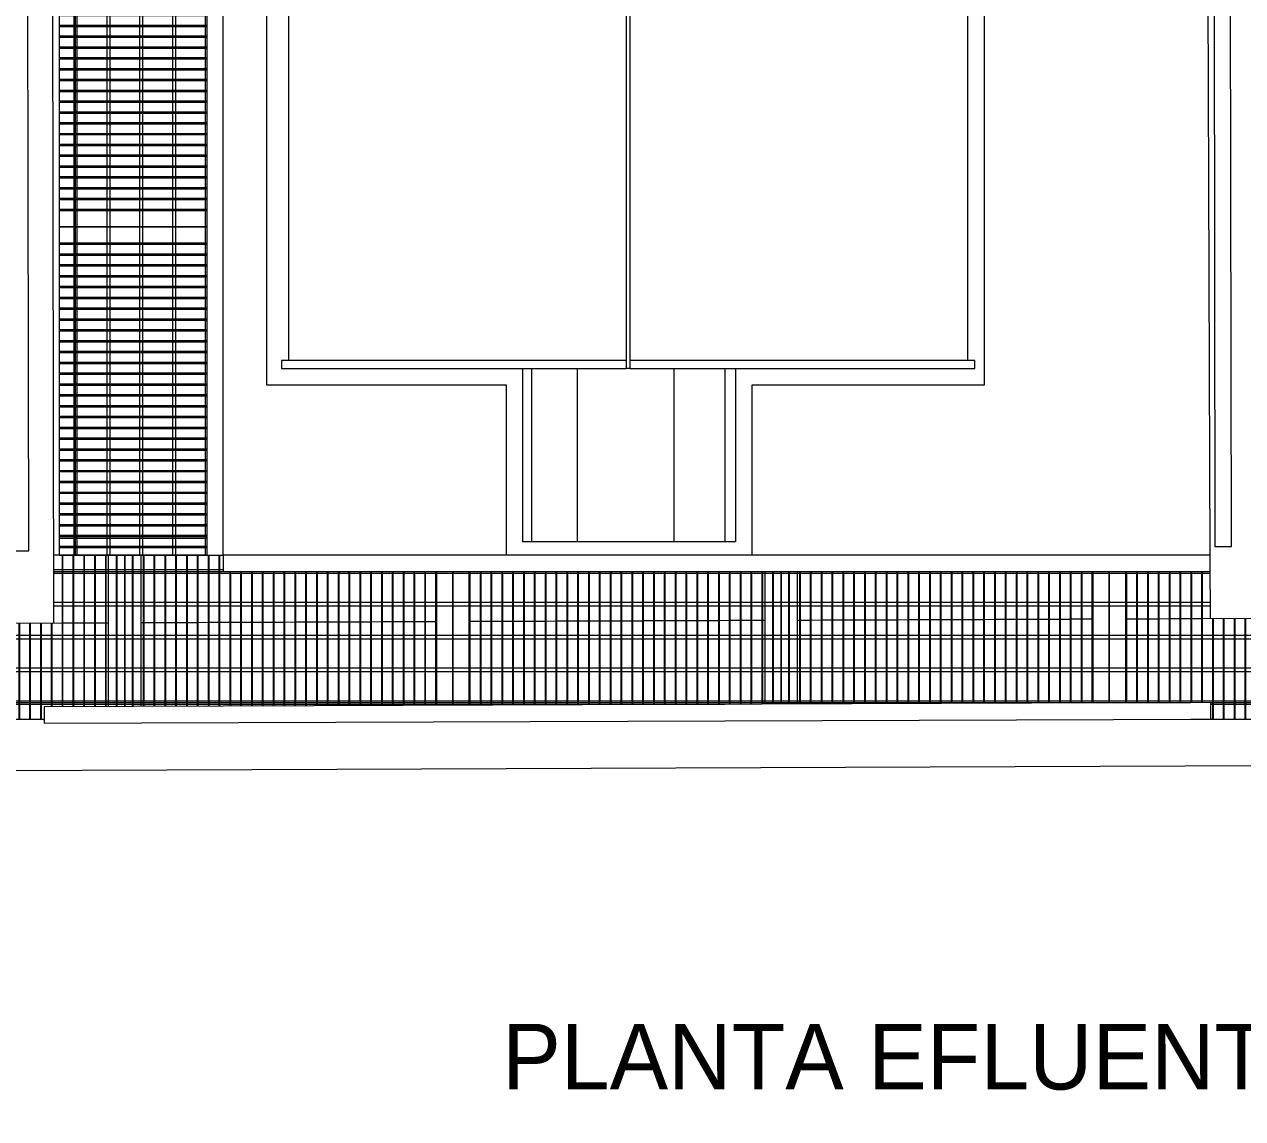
# Model space of a CAD drawing. Header units: metres. Extents: x 3 to 183, y -124 to 10.
# Drawn here: x 35.146 to 38.858, y -111.157 to -107.822 of the extents above; entities that cross this region are included whole.
import ezdxf

# ---------------------------------------------------------------- set-up
doc = ezdxf.new("R2010")
doc.units = ezdxf.units.M
for name, color, linetype, lineweight in [('A-FLOR-HRAL', 7, 'Continuous', 9), ('A-GENM', 7, 'Continuous', 9), ('A-WALL', 7, 'Continuous', 9), ('G-ANNO-TEXT', 7, 'Continuous', 9), ('M-EQPM', 7, 'Continuous', 9)]:
    doc.layers.add(name, color=color, linetype=linetype, lineweight=lineweight)
doc.styles.add('Century Gothic_2', font='GOTHIC.TTF', dxfattribs={"height": 0.2})

# ---------------------------------------------------------------- blocks, each defined once
blk = doc.blocks.new('M_RVR_Grating - 0_50 x 1_00-V1-NFONDO-ESTANQUE EXT')
at = {"layer": 'A-GENM', "color": 253, "true_color": 0xaaaaaa}
for p, q in [((0.4144, 0.25), (-0.0425, 0.25)), ((-0.018, 0.25), (-0.021, 0.25)), ((-0.021, 0.25), (-0.021, -0.1992)), ((-0.018, -0.1992), (-0.018, 0.25)), ((0.015, 0.25), (0.012, 0.25)), ((0.012, 0.25), (0.012, -0.1991)), ((0.015, -0.1991), (0.015, 0.25)), ((0.048, 0.25), (0.045, 0.25)), ((0.045, 0.25), (0.045, -0.199)), ((0.048, -0.1989), (0.048, 0.25)), ((0.081, 0.25), (0.078, 0.25)), ((0.078, 0.25), (0.078, -0.1988)), ((0.081, -0.1988), (0.081, 0.25)), ((0.114, 0.25), (0.111, 0.25)), ((0.111, 0.25), (0.111, -0.1987)), ((0.114, -0.1987), (0.114, 0.25)), ((0.147, 0.25), (0.144, 0.25)), ((0.144, 0.25), (0.144, -0.1986)), ((0.147, -0.1986), (0.147, 0.25)), ((0.18, 0.25), (0.177, 0.25)), ((0.177, 0.25), (0.177, -0.1985)), ((0.18, -0.1985), (0.18, 0.25)), ((0.213, 0.25), (0.21, 0.25)), ((0.21, 0.25), (0.21, -0.1984)), ((0.213, -0.1984), (0.213, 0.25)), ((0.246, 0.25), (0.243, 0.25)), ((0.243, 0.25), (0.243, -0.1983)), ((0.246, -0.1982), (0.246, 0.25)), ((0.279, 0.25), (0.276, 0.25)), ((0.276, 0.25), (0.276, -0.1981)), ((0.279, -0.1981), (0.279, 0.25)), ((0.312, 0.25), (0.309, 0.25)), ((0.309, 0.25), (0.309, -0.198)), ((0.312, -0.198), (0.312, 0.25)), ((0.345, 0.25), (0.342, 0.25)), ((0.342, 0.25), (0.342, -0.1979)), ((0.345, -0.1979), (0.345, 0.25)), ((0.378, 0.25), (0.375, 0.25)), ((0.375, 0.25), (0.375, -0.1978)), ((0.378, -0.1978), (0.378, 0.25)), ((0.411, 0.25), (0.408, 0.25)), ((0.408, 0.25), (0.408, -0.1977)), ((0.411, -0.1977), (0.411, 0.25)), ((0.441, 0.25), (0.441, -0.1976)), ((0.444, -0.1976), (0.444, 0.25)), ((0.45, 0.25), (0.45, -0.1975)), ((-0.5, 0.2), (-0.5, -0.2)), ((-0.5, 0.195), (-0.1923, 0.195)), ((-0.45, 0.2), (-0.45, -0.2001)), ((-0.45, -0.2001), (-0.45, 0.2)), ((-0.447, -0.2001), (-0.447, 0.2)), ((-0.417, 0.2), (-0.417, -0.2001)), ((-0.414, -0.2001), (-0.414, 0.2)), ((-0.384, 0.2), (-0.384, -0.2002)), ((-0.381, -0.2002), (-0.381, 0.2)), ((-0.351, 0.2), (-0.351, -0.2002)), ((-0.348, -0.2002), (-0.348, 0.2)), ((-0.318, 0.2), (-0.318, -0.2)), ((-0.315, -0.2), (-0.315, 0.2)), ((-0.285, 0.2), (-0.285, -0.2)), ((-0.282, -0.2), (-0.282, 0.2)), ((-0.252, 0.2), (-0.252, -0.2)), ((-0.249, -0.2), (-0.249, 0.2)), ((-0.219, 0.2), (-0.219, -0.1999)), ((-0.216, -0.1999), (-0.216, 0.2)), ((0.4597, 0.205), (-0.0423, 0.205)), ((-0.0423, 0.2), (0.5, 0.2)), ((-0.0423, 0.195), (0.5, 0.195)), ((0.474, 0.2), (0.474, -0.1974)), ((0.477, -0.1974), (0.477, 0.2)), ((0.5, -0.1974), (0.5, 0.2)), ((-0.192, 0.105), (-0.5, 0.105)), ((-0.5, 0.095), (-0.1919, 0.095)), ((0.5, 0.105), (-0.042, 0.105)), ((-0.0419, 0.095), (0.5, 0.095)), ((-0.186, 0.0566), (-0.186, -0.25)), ((-0.183, -0.25), (-0.183, 0.0566)), ((-0.153, 0.0567), (-0.153, -0.25)), ((-0.15, -0.25), (-0.15, 0.0568)), ((-0.12, 0.0569), (-0.12, -0.25)), ((-0.117, -0.25), (-0.117, 0.0569)), ((-0.087, 0.057), (-0.087, -0.25)), ((-0.084, -0.25), (-0.084, 0.057)), ((-0.054, 0.0571), (-0.054, -0.25)), ((-0.051, -0.25), (-0.051, 0.0571)), ((0.5, 0.005), (-0.5, 0.005)), ((-0.5, -0.005), (0.5, -0.005)), ((0.5, -0.095), (-0.5, -0.095)), ((-0.5, -0.105), (0.5, -0.105)), ((0.5, -0.195), (-0.5, -0.195)), ((-0.2512, -0.2), (-0.5, -0.2)), ((-0.0409, -0.2), (-0.1909, -0.2)), ((-0.1909, -0.205), (-0.0409, -0.205)), ((-0.2512, -0.25), (-0.249, -0.25)), ((-0.2512, -0.25), (0.5, -0.25)), ((-0.219, -0.25), (-0.216, -0.25)), ((-0.186, -0.25), (-0.183, -0.25)), ((-0.153, -0.25), (-0.15, -0.25)), ((-0.12, -0.25), (-0.117, -0.25)), ((-0.087, -0.25), (-0.084, -0.25)), ((-0.054, -0.25), (-0.051, -0.25)), ((-0.021, -0.2496), (-0.021, -0.25)), ((-0.021, -0.25), (-0.018, -0.25)), ((-0.018, -0.25), (-0.018, -0.2496)), ((0.012, -0.2496), (0.012, -0.25)), ((0.012, -0.25), (0.015, -0.25)), ((0.015, -0.25), (0.015, -0.2496)), ((0.045, -0.2496), (0.045, -0.25)), ((0.045, -0.25), (0.048, -0.25)), ((0.048, -0.25), (0.048, -0.2496)), ((0.078, -0.2496), (0.078, -0.25)), ((0.078, -0.25), (0.081, -0.25)), ((0.081, -0.25), (0.081, -0.2496)), ((0.111, -0.2496), (0.111, -0.25)), ((0.111, -0.25), (0.114, -0.25)), ((0.114, -0.25), (0.114, -0.2496)), ((0.144, -0.2496), (0.144, -0.25)), ((0.144, -0.25), (0.147, -0.25)), ((0.147, -0.25), (0.147, -0.2496)), ((0.177, -0.2496), (0.177, -0.25)), ((0.177, -0.25), (0.18, -0.25)), ((0.18, -0.25), (0.18, -0.2496)), ((0.21, -0.2484), (0.21, -0.25)), ((0.21, -0.25), (0.213, -0.25)), ((0.213, -0.25), (0.213, -0.2484)), ((0.243, -0.2483), (0.243, -0.25)), ((0.243, -0.25), (0.246, -0.25)), ((0.246, -0.25), (0.246, -0.2482)), ((0.276, -0.2481), (0.276, -0.25)), ((0.276, -0.25), (0.279, -0.25)), ((0.279, -0.25), (0.279, -0.2481)), ((0.309, -0.248), (0.309, -0.25)), ((0.309, -0.25), (0.312, -0.25)), ((0.312, -0.25), (0.312, -0.248)), ((0.342, -0.2479), (0.342, -0.25)), ((0.342, -0.25), (0.345, -0.25)), ((0.345, -0.25), (0.345, -0.2479)), ((0.375, -0.2478), (0.375, -0.25)), ((0.375, -0.25), (0.378, -0.25)), ((0.378, -0.25), (0.378, -0.2478)), ((0.408, -0.2477), (0.408, -0.25)), ((0.408, -0.25), (0.411, -0.25)), ((0.411, -0.25), (0.411, -0.2477)), ((0.441, -0.2476), (0.441, -0.25)), ((0.441, -0.25), (0.444, -0.25)), ((0.444, -0.25), (0.444, -0.2476)), ((0.45, -0.2475), (0.45, -0.25)), ((0.45, -0.25), (0.5, -0.25)), ((0.474, -0.2474), (0.474, -0.25)), ((0.474, -0.25), (0.477, -0.25)), ((0.477, -0.25), (0.477, -0.2474)), ((0.5, -0.25), (0.5, -0.2474)), ((0.5, -0.25), (0.5, -0.2474))]:
    blk.add_line(p, q, dxfattribs=at)
blk = doc.blocks.new('M_RVR_Grating - 0_50 x 1_00-V3-NFONDO-ESTANQUE EXT')
at = {"layer": 'A-GENM', "color": 253, "true_color": 0xaaaaaa}
for p, q in [((-0.45, 0.25), (-0.5, 0.25)), ((-0.3517, 0.25), (-0.5, 0.25)), ((-0.447, 0.25), (-0.45, 0.25)), ((-0.414, 0.25), (-0.417, 0.25)), ((-0.381, 0.25), (-0.384, 0.25)), ((0.1331, 0.25), (0.1311, 0.25)), ((0.5, 0.25), (0.2831, 0.25)), ((0.312, 0.25), (0.309, 0.25)), ((0.309, 0.25), (0.309, -0.2121)), ((0.312, -0.2121), (0.312, 0.25)), ((0.345, 0.25), (0.342, 0.25)), ((0.342, 0.25), (0.342, -0.212)), ((0.345, -0.212), (0.345, 0.25)), ((0.378, 0.25), (0.375, 0.25)), ((0.375, 0.25), (0.375, -0.2119)), ((0.378, -0.2119), (0.378, 0.25)), ((0.411, 0.25), (0.408, 0.25)), ((0.408, 0.25), (0.408, -0.2118)), ((0.411, -0.2118), (0.411, 0.25)), ((0.444, 0.25), (0.441, 0.25)), ((0.441, 0.25), (0.441, -0.2117)), ((0.444, -0.2117), (0.444, 0.25)), ((0.45, 0.25), (0.45, -0.2117)), ((0.5, 0.25), (0.4505, 0.25)), ((0.477, 0.25), (0.474, 0.25)), ((0.474, 0.25), (0.474, -0.2116)), ((0.477, -0.2116), (0.477, 0.25)), ((0.5, -0.2115), (0.5, 0.25)), ((0.5, 0.2), (0.5, 0.25)), ((-0.5, 0.1996), (-0.5, -0.2)), ((-0.5, 0.195), (0.1332, 0.195)), ((-0.45, 0.1998), (-0.45, -0.2001)), ((-0.45, -0.2001), (-0.45, 0.1998)), ((-0.447, -0.2001), (-0.447, 0.1998)), ((-0.417, 0.1999), (-0.417, -0.2001)), ((-0.414, -0.2001), (-0.414, 0.1999)), ((-0.384, 0.2), (-0.384, -0.2001)), ((-0.381, -0.2001), (-0.381, 0.2)), ((-0.3516, 0.2), (0.1332, 0.2)), ((-0.351, 0.2), (-0.351, -0.2001)), ((-0.348, -0.2001), (-0.348, 0.2)), ((-0.318, 0.2), (-0.318, -0.2)), ((-0.315, -0.2), (-0.315, 0.2)), ((-0.285, 0.2), (-0.285, -0.2)), ((-0.282, -0.2), (-0.282, 0.2)), ((-0.252, 0.2), (-0.252, -0.2)), ((-0.249, -0.2), (-0.249, 0.2)), ((-0.219, 0.2), (-0.219, -0.2)), ((-0.216, -0.2), (-0.216, 0.2)), ((-0.186, 0.2), (-0.186, -0.2)), ((-0.183, -0.2), (-0.183, 0.2)), ((-0.153, 0.2), (-0.153, -0.2)), ((-0.15, -0.2), (-0.15, 0.2)), ((-0.12, 0.2), (-0.12, -0.2)), ((-0.117, -0.2), (-0.117, 0.2)), ((-0.087, 0.2), (-0.087, -0.2)), ((-0.084, -0.2), (-0.084, 0.2)), ((-0.054, 0.2012), (-0.054, -0.2)), ((-0.051, -0.2), (-0.051, 0.2012)), ((-0.021, 0.2013), (-0.021, -0.2)), ((-0.018, -0.2), (-0.018, 0.2013)), ((0.012, 0.2014), (0.012, -0.2)), ((0.015, -0.2), (0.015, 0.2014)), ((0.045, 0.2015), (0.045, -0.2)), ((0.048, -0.2), (0.048, 0.2016)), ((0.078, 0.2017), (0.078, -0.2)), ((0.081, -0.2), (0.081, 0.2017)), ((0.111, 0.2018), (0.111, -0.2)), ((0.114, -0.2), (0.114, 0.2018)), ((0.1332, 0.205), (0.1311, 0.205)), ((0.5, 0.205), (0.2832, 0.205)), ((0.2832, 0.2), (0.5, 0.2)), ((0.2832, 0.195), (0.5, 0.195)), ((0.1333, 0.105), (-0.5, 0.105)), ((-0.5, 0.095), (0.1334, 0.095)), ((0.5, 0.105), (0.2833, 0.105)), ((0.2834, 0.095), (0.5, 0.095)), ((0.144, 0.0425), (0.144, -0.25)), ((0.147, -0.25), (0.147, 0.0425)), ((0.177, 0.0427), (0.177, -0.25)), ((0.18, -0.25), (0.18, 0.0427)), ((0.21, 0.0428), (0.21, -0.25)), ((0.213, -0.25), (0.213, 0.0428)), ((0.243, 0.0429), (0.243, -0.25)), ((0.246, -0.25), (0.246, 0.0429)), ((0.276, 0.043), (0.276, -0.2122)), ((0.279, -0.2122), (0.279, 0.043)), ((0.5, 0.005), (-0.5, 0.005)), ((-0.5, -0.005), (0.5, -0.005)), ((0.5, -0.095), (-0.5, -0.095)), ((-0.5, -0.105), (0.5, -0.105)), ((0.5, -0.195), (-0.5, -0.195)), ((0.5, -0.2), (0.1339, -0.2)), ((0.1339, -0.205), (0.5, -0.205)), ((0.5, -0.2115), (0.5, -0.2)), ((0.1339, -0.25), (0.2547, -0.25)), ((0.144, -0.25), (0.147, -0.25)), ((0.177, -0.25), (0.18, -0.25)), ((0.21, -0.25), (0.213, -0.25)), ((0.243, -0.25), (0.246, -0.25))]:
    blk.add_line(p, q, dxfattribs=at)
blk = doc.blocks.new('M_RVR_Grating - 0_50 x 1_00-V4-NFONDO-ESTANQUE EXT')
at = {"layer": 'A-GENM', "color": 253, "true_color": 0xaaaaaa}
for p, q in [((-0.5, 0.2079), (-0.5, -0.2)), ((-0.5, 0.2079), (-0.5, 0.2)), ((0.5, 0.205), (-0.5, 0.205)), ((-0.5, 0.2), (0.5, 0.2)), ((-0.5, 0.195), (0.5, 0.195)), ((-0.45, 0.2081), (-0.45, -0.2)), ((-0.45, -0.2), (-0.45, 0.2081)), ((-0.447, -0.2), (-0.447, 0.2081)), ((-0.417, 0.2082), (-0.417, -0.2)), ((-0.414, -0.2), (-0.414, 0.2082)), ((-0.384, 0.2083), (-0.384, -0.2)), ((-0.381, -0.2), (-0.381, 0.2083)), ((-0.351, 0.2084), (-0.351, -0.2)), ((-0.348, -0.2), (-0.348, 0.2085)), ((-0.318, 0.2086), (-0.318, -0.2)), ((-0.315, -0.2), (-0.315, 0.2086)), ((-0.285, 0.2087), (-0.285, -0.2)), ((-0.282, -0.2), (-0.282, 0.2087)), ((-0.252, 0.2088), (-0.252, -0.2)), ((-0.249, -0.2), (-0.249, 0.2088)), ((-0.219, 0.2091), (-0.219, -0.2)), ((-0.216, -0.2), (-0.216, 0.2091)), ((-0.186, 0.2092), (-0.186, -0.2)), ((-0.183, -0.2), (-0.183, 0.2093)), ((-0.153, 0.2094), (-0.153, -0.2)), ((-0.15, -0.2), (-0.15, 0.2094)), ((-0.12, 0.2095), (-0.12, -0.2)), ((-0.117, -0.2), (-0.117, 0.2095)), ((-0.087, 0.2096), (-0.087, -0.2)), ((-0.084, -0.2), (-0.084, 0.2096)), ((-0.054, 0.2097), (-0.054, -0.2)), ((-0.051, -0.2), (-0.051, 0.2097)), ((-0.021, 0.2098), (-0.021, -0.2)), ((-0.018, -0.2), (-0.018, 0.2098)), ((0.012, 0.2099), (0.012, -0.2)), ((0.015, -0.2), (0.015, 0.2099)), ((0.045, 0.21), (0.045, -0.2)), ((0.048, -0.2), (0.048, 0.21)), ((0.078, 0.2101), (0.078, -0.2)), ((0.081, -0.2), (0.081, 0.2101)), ((0.111, 0.2102), (0.111, -0.2)), ((0.114, -0.2), (0.114, 0.2102)), ((0.144, 0.2103), (0.144, -0.2)), ((0.147, -0.2), (0.147, 0.2103)), ((0.177, 0.2104), (0.177, -0.2)), ((0.18, -0.2), (0.18, 0.2104)), ((0.21, 0.2105), (0.21, -0.25)), ((0.213, -0.25), (0.213, 0.2106)), ((0.243, 0.2107), (0.243, -0.25)), ((0.246, -0.25), (0.246, 0.2107)), ((0.276, 0.2108), (0.276, -0.25)), ((0.279, -0.25), (0.279, 0.2108)), ((0.309, 0.2109), (0.309, -0.25)), ((0.312, -0.25), (0.312, 0.2109)), ((0.342, 0.211), (0.342, -0.25)), ((0.345, -0.25), (0.345, 0.211)), ((0.375, 0.2111), (0.375, -0.25)), ((0.378, -0.25), (0.378, 0.2111)), ((0.408, 0.2112), (0.408, -0.25)), ((0.411, -0.25), (0.411, 0.2112)), ((0.441, 0.2113), (0.441, -0.25)), ((0.444, -0.25), (0.444, 0.2113)), ((0.45, 0.2113), (0.45, -0.25)), ((0.474, 0.2114), (0.474, -0.25)), ((0.477, -0.25), (0.477, 0.2114)), ((0.5, -0.25), (0.5, 0.2115)), ((0.5, 0.2), (0.5, 0.2115)), ((0.5, 0.105), (-0.5, 0.105)), ((-0.5, 0.095), (0.5, 0.095)), ((0.5, 0.005), (-0.5, 0.005)), ((-0.5, -0.005), (0.5, -0.005)), ((0.5, -0.095), (-0.5, -0.095)), ((-0.5, -0.105), (0.5, -0.105)), ((0.5, -0.195), (-0.5, -0.195)), ((0.5, -0.2), (0.1995, -0.2)), ((0.1995, -0.205), (0.5, -0.205)), ((0.5, -0.25), (0.5, -0.2)), ((0.2495, -0.25), (0.5, -0.25)), ((0.276, -0.25), (0.279, -0.25)), ((0.309, -0.25), (0.312, -0.25)), ((0.342, -0.25), (0.345, -0.25)), ((0.375, -0.25), (0.378, -0.25)), ((0.408, -0.25), (0.411, -0.25)), ((0.441, -0.25), (0.444, -0.25)), ((0.45, -0.25), (0.5, -0.25)), ((0.474, -0.25), (0.477, -0.25))]:
    blk.add_line(p, q, dxfattribs=at)
blk = doc.blocks.new('M_RVR_Grating - 0_50 x 1_00-V5-NFONDO-ESTANQUE EXT')
at = {"layer": 'A-GENM', "color": 253, "true_color": 0xaaaaaa}
for p, q in [((-0.5, 0.2), (-0.5, -0.2)), ((-0.5, 0.2), (0.5, 0.2)), ((-0.5, 0.195), (0.5, 0.195)), ((-0.45, 0.2001), (-0.45, -0.2)), ((-0.45, -0.2), (-0.45, 0.2001)), ((-0.447, -0.2), (-0.447, 0.2001)), ((-0.417, 0.2012), (-0.417, -0.2)), ((-0.414, -0.2), (-0.414, 0.2012)), ((-0.384, 0.2013), (-0.384, -0.2)), ((-0.381, -0.2), (-0.381, 0.2013)), ((-0.351, 0.2014), (-0.351, -0.2)), ((-0.348, -0.2), (-0.348, 0.2014)), ((-0.318, 0.2015), (-0.318, -0.2)), ((-0.315, -0.2), (-0.315, 0.2015)), ((-0.285, 0.2016), (-0.285, -0.2)), ((-0.282, -0.2), (-0.282, 0.2016)), ((-0.252, 0.2017), (-0.252, -0.2)), ((-0.249, -0.2), (-0.249, 0.2018)), ((-0.219, 0.2019), (-0.219, -0.2)), ((-0.216, -0.2), (-0.216, 0.2019)), ((-0.186, 0.202), (-0.186, -0.2)), ((-0.183, -0.2), (-0.183, 0.202)), ((-0.153, 0.2021), (-0.153, -0.2)), ((-0.15, -0.2), (-0.15, 0.2021)), ((-0.12, 0.2022), (-0.12, -0.2)), ((-0.117, -0.2), (-0.117, 0.2022)), ((-0.087, 0.2023), (-0.087, -0.2)), ((-0.084, -0.2), (-0.084, 0.2023)), ((-0.054, 0.2024), (-0.054, -0.2)), ((-0.051, -0.2), (-0.051, 0.2025)), ((-0.021, 0.2026), (-0.021, -0.2)), ((-0.018, -0.2), (-0.018, 0.2026)), ((0.012, 0.2027), (0.012, -0.2)), ((0.015, -0.2), (0.015, 0.2027)), ((0.045, 0.2028), (0.045, -0.2)), ((0.048, -0.2), (0.048, 0.2028)), ((0.078, 0.2029), (0.078, -0.2)), ((0.081, -0.2), (0.081, 0.2029)), ((0.111, 0.203), (0.111, -0.2)), ((0.114, -0.2), (0.114, 0.203)), ((0.144, 0.2031), (0.144, -0.2)), ((0.147, -0.2), (0.147, 0.2032)), ((0.177, 0.2033), (0.177, -0.2)), ((0.18, -0.2), (0.18, 0.2033)), ((0.21, 0.2034), (0.21, -0.2)), ((0.213, -0.2), (0.213, 0.2034)), ((0.243, 0.2035), (0.243, -0.2)), ((0.246, -0.2), (0.246, 0.2035)), ((0.276, 0.2036), (0.276, -0.2)), ((0.279, -0.2), (0.279, 0.2036)), ((0.309, 0.2037), (0.309, -0.2)), ((0.312, -0.2), (0.312, 0.2037)), ((0.342, 0.2038), (0.342, -0.2)), ((0.345, -0.2), (0.345, 0.2039)), ((0.375, 0.204), (0.375, -0.2)), ((0.378, -0.2), (0.378, 0.204)), ((0.408, 0.2041), (0.408, -0.2)), ((0.411, -0.2), (0.411, 0.2041)), ((0.441, 0.2042), (0.441, -0.2)), ((0.444, -0.2), (0.444, 0.2042)), ((0.45, 0.2042), (0.45, -0.2)), ((0.474, 0.2043), (0.474, -0.2)), ((0.477, -0.2), (0.477, 0.2043)), ((0.5, -0.2), (0.5, 0.2044)), ((0.5, 0.2), (0.5, 0.2044)), ((0.5, 0.105), (-0.5, 0.105)), ((-0.5, 0.095), (0.5, 0.095)), ((0.5, 0.005), (-0.5, 0.005)), ((-0.5, -0.005), (0.5, -0.005)), ((0.5, -0.095), (-0.5, -0.095)), ((-0.5, -0.105), (0.5, -0.105)), ((0.5, -0.195), (-0.5, -0.195))]:
    blk.add_line(p, q, dxfattribs=at)
blk = doc.blocks.new('M_RVR_Grating - 0_50 x 1_00-V6-NFONDO-ESTANQUE EXT')
at = {"layer": 'A-GENM', "color": 253, "true_color": 0xaaaaaa}
for p, q in [((-0.5, 0.2), (-0.5, -0.2079)), ((-0.5, 0.195), (0.5, 0.195)), ((-0.45, 0.2), (-0.45, -0.2077)), ((-0.45, -0.2077), (-0.45, 0.2)), ((-0.447, -0.2077), (-0.447, 0.2)), ((-0.417, 0.2), (-0.417, -0.2076)), ((-0.414, -0.2076), (-0.414, 0.2)), ((-0.384, 0.2), (-0.384, -0.2075)), ((-0.381, -0.2075), (-0.381, 0.2)), ((-0.351, 0.2), (-0.351, -0.2074)), ((-0.348, -0.2074), (-0.348, 0.2)), ((-0.318, 0.2), (-0.318, -0.2073)), ((-0.315, -0.2073), (-0.315, 0.2)), ((-0.285, 0.2), (-0.285, -0.2072)), ((-0.282, -0.2072), (-0.282, 0.2)), ((-0.252, 0.2), (-0.252, -0.207)), ((-0.249, -0.207), (-0.249, 0.2)), ((-0.219, 0.2), (-0.219, -0.2069)), ((-0.216, -0.2069), (-0.216, 0.2)), ((-0.186, 0.2), (-0.186, -0.2068)), ((-0.183, -0.2068), (-0.183, 0.2)), ((-0.153, 0.2), (-0.153, -0.2067)), ((-0.15, -0.2067), (-0.15, 0.2)), ((-0.12, 0.2), (-0.12, -0.2066)), ((-0.117, -0.2066), (-0.117, 0.2)), ((-0.087, 0.2), (-0.087, -0.2065)), ((-0.084, -0.2065), (-0.084, 0.2)), ((-0.054, 0.2), (-0.054, -0.2063)), ((-0.051, -0.2063), (-0.051, 0.2)), ((-0.021, 0.2), (-0.021, -0.2062)), ((-0.018, -0.2062), (-0.018, 0.2)), ((0.012, 0.2), (0.012, -0.2061)), ((0.015, -0.2061), (0.015, 0.2)), ((0.045, 0.2), (0.045, -0.206)), ((0.048, -0.206), (0.048, 0.2)), ((0.078, 0.2), (0.078, -0.2059)), ((0.081, -0.2059), (0.081, 0.2)), ((0.111, 0.2), (0.111, -0.2058)), ((0.114, -0.2058), (0.114, 0.2)), ((0.144, 0.2), (0.144, -0.2057)), ((0.147, -0.2056), (0.147, 0.2)), ((0.177, 0.2), (0.177, -0.2055)), ((0.18, -0.2055), (0.18, 0.2)), ((0.21, 0.2), (0.21, -0.2054)), ((0.213, -0.2054), (0.213, 0.2)), ((0.243, 0.2), (0.243, -0.2053)), ((0.246, -0.2053), (0.246, 0.2)), ((0.276, 0.2), (0.276, -0.2052)), ((0.279, -0.2052), (0.279, 0.2)), ((0.309, 0.2), (0.309, -0.2051)), ((0.312, -0.2051), (0.312, 0.2)), ((0.342, 0.2), (0.342, -0.205)), ((0.345, -0.2049), (0.345, 0.2)), ((0.375, 0.2), (0.375, -0.2048)), ((0.378, -0.2048), (0.378, 0.2)), ((0.408, 0.2), (0.408, -0.2047)), ((0.411, -0.2047), (0.411, 0.2)), ((0.441, 0.2), (0.441, -0.2046)), ((0.444, -0.2046), (0.444, 0.2)), ((0.45, 0.2), (0.45, -0.2046)), ((0.474, 0.2), (0.474, -0.2045)), ((0.477, -0.2045), (0.477, 0.2)), ((0.5, -0.2044), (0.5, 0.2)), ((0.5, 0.105), (-0.5, 0.105)), ((-0.5, 0.095), (0.5, 0.095)), ((0.5, 0.005), (-0.5, 0.005)), ((-0.5, -0.005), (0.5, -0.005)), ((0.5, -0.095), (-0.5, -0.095)), ((-0.5, -0.105), (0.5, -0.105)), ((0.5, -0.195), (-0.5, -0.195)), ((0.5, -0.2), (-0.5, -0.2)), ((-0.5, -0.2), (-0.5, -0.2079)), ((-0.5, -0.205), (0.3287, -0.205)), ((0.5, -0.2044), (0.5, -0.2))]:
    blk.add_line(p, q, dxfattribs=at)
blk = doc.blocks.new('M_RVR_Grating - 0_50 x 1_00-V10-NFONDO-ESTANQUE EXT')
at = {"layer": 'A-GENM', "color": 253, "true_color": 0xaaaaaa}
for p, q in [((-0.5, 0.2), (-0.5, -0.25)), ((-0.5, 0.195), (0.5, 0.195)), ((-0.45, 0.2), (-0.45, -0.25)), ((-0.45, -0.25), (-0.45, 0.2)), ((-0.447, -0.25), (-0.447, 0.2)), ((-0.417, 0.2), (-0.417, -0.25)), ((-0.414, -0.25), (-0.414, 0.2)), ((-0.384, 0.2), (-0.384, -0.25)), ((-0.381, -0.25), (-0.381, 0.2)), ((-0.351, 0.2), (-0.351, -0.25)), ((-0.348, -0.25), (-0.348, 0.2)), ((-0.318, 0.2), (-0.318, -0.25)), ((-0.315, -0.25), (-0.315, 0.2)), ((-0.285, 0.2), (-0.285, -0.25)), ((-0.282, -0.25), (-0.282, 0.2)), ((-0.252, 0.2), (-0.252, -0.25)), ((-0.249, -0.25), (-0.249, 0.2)), ((-0.219, 0.2), (-0.219, -0.25)), ((-0.216, -0.25), (-0.216, 0.2)), ((-0.186, 0.2), (-0.186, -0.25)), ((-0.183, -0.25), (-0.183, 0.2)), ((-0.153, 0.2), (-0.153, -0.25)), ((-0.15, -0.25), (-0.15, 0.2)), ((-0.12, 0.2), (-0.12, -0.25)), ((-0.117, -0.25), (-0.117, 0.2)), ((-0.087, 0.2), (-0.087, -0.25)), ((-0.084, -0.25), (-0.084, 0.2)), ((-0.054, 0.2), (-0.054, -0.25)), ((-0.051, -0.25), (-0.051, 0.2)), ((-0.021, 0.2), (-0.021, -0.25)), ((-0.018, -0.25), (-0.018, 0.2)), ((0.012, 0.2), (0.012, -0.25)), ((0.015, -0.25), (0.015, 0.2)), ((0.045, 0.2), (0.045, -0.25)), ((0.048, -0.25), (0.048, 0.2)), ((0.078, 0.2), (0.078, -0.25)), ((0.081, -0.25), (0.081, 0.2)), ((0.111, 0.2), (0.111, -0.25)), ((0.114, -0.25), (0.114, 0.2)), ((0.144, 0.2), (0.144, -0.25)), ((0.147, -0.25), (0.147, 0.2)), ((0.177, 0.2), (0.177, -0.25)), ((0.18, -0.25), (0.18, 0.2)), ((0.21, 0.2), (0.21, -0.25)), ((0.213, -0.25), (0.213, 0.2)), ((0.243, 0.2), (0.243, -0.25)), ((0.246, -0.25), (0.246, 0.2)), ((0.276, 0.2), (0.276, -0.25)), ((0.279, -0.25), (0.279, 0.2)), ((0.309, 0.2), (0.309, -0.25)), ((0.312, -0.25), (0.312, 0.2)), ((0.342, 0.2), (0.342, -0.25)), ((0.345, -0.25), (0.345, 0.2)), ((0.375, 0.2), (0.375, -0.25)), ((0.378, -0.25), (0.378, 0.2)), ((0.408, 0.2), (0.408, -0.25)), ((0.411, -0.25), (0.411, 0.2)), ((0.441, 0.2), (0.441, -0.25)), ((0.444, -0.25), (0.444, 0.2)), ((0.45, 0.2), (0.45, -0.25)), ((0.474, 0.2), (0.474, -0.25)), ((0.477, -0.25), (0.477, 0.2)), ((0.5, -0.25), (0.5, 0.2)), ((0.5, 0.105), (-0.5, 0.105)), ((-0.5, 0.095), (0.5, 0.095)), ((0.5, 0.005), (-0.5, 0.005)), ((-0.5, -0.005), (0.5, -0.005)), ((0.5, -0.095), (-0.5, -0.095)), ((-0.5, -0.105), (0.5, -0.105)), ((0.5, -0.195), (-0.5, -0.195)), ((0.5, -0.2), (-0.5, -0.2)), ((-0.5, -0.2), (-0.5, -0.25)), ((-0.5, -0.205), (0.5, -0.205)), ((0.5, -0.25), (0.5, -0.2)), ((-0.5, -0.25), (-0.45, -0.25)), ((-0.5, -0.25), (0.5, -0.25)), ((-0.45, -0.25), (-0.447, -0.25)), ((-0.417, -0.25), (-0.414, -0.25)), ((-0.384, -0.25), (-0.381, -0.25)), ((-0.351, -0.25), (-0.348, -0.25)), ((-0.318, -0.25), (-0.315, -0.25)), ((-0.285, -0.25), (-0.282, -0.25)), ((-0.252, -0.25), (-0.249, -0.25)), ((-0.219, -0.25), (-0.216, -0.25)), ((-0.186, -0.25), (-0.183, -0.25)), ((-0.153, -0.25), (-0.15, -0.25)), ((-0.12, -0.25), (-0.117, -0.25)), ((-0.087, -0.25), (-0.084, -0.25)), ((-0.054, -0.25), (-0.051, -0.25)), ((-0.021, -0.25), (-0.018, -0.25)), ((0.012, -0.25), (0.015, -0.25)), ((0.045, -0.25), (0.048, -0.25)), ((0.078, -0.25), (0.081, -0.25)), ((0.111, -0.25), (0.114, -0.25)), ((0.144, -0.25), (0.147, -0.25)), ((0.177, -0.25), (0.18, -0.25)), ((0.21, -0.25), (0.213, -0.25)), ((0.243, -0.25), (0.246, -0.25)), ((0.276, -0.25), (0.279, -0.25)), ((0.309, -0.25), (0.312, -0.25)), ((0.342, -0.25), (0.345, -0.25)), ((0.375, -0.25), (0.378, -0.25)), ((0.408, -0.25), (0.411, -0.25)), ((0.441, -0.25), (0.444, -0.25)), ((0.45, -0.25), (0.5, -0.25)), ((0.474, -0.25), (0.477, -0.25))]:
    blk.add_line(p, q, dxfattribs=at)
blk = doc.blocks.new('M_RVR_Grating - 0_50 x 1_00-V11-NFONDO-ESTANQUE EXT')
at = {"layer": 'A-GENM', "color": 253, "true_color": 0xaaaaaa}
for p, q in [((-0.45, 0.25), (-0.5, 0.25)), ((-0.5, 0.25), (-0.5, -0.2)), ((0.5, 0.25), (-0.5, 0.25)), ((-0.5, 0.25), (-0.5, 0.2)), ((-0.447, 0.25), (-0.45, 0.25)), ((-0.45, 0.25), (-0.45, -0.2)), ((-0.45, -0.2), (-0.45, 0.25)), ((-0.447, -0.2), (-0.447, 0.25)), ((-0.414, 0.25), (-0.417, 0.25)), ((-0.417, 0.25), (-0.417, -0.2)), ((-0.414, -0.2), (-0.414, 0.25)), ((-0.381, 0.25), (-0.384, 0.25)), ((-0.384, 0.25), (-0.384, -0.2)), ((-0.381, -0.2), (-0.381, 0.25)), ((-0.348, 0.25), (-0.351, 0.25)), ((-0.351, 0.25), (-0.351, -0.2)), ((-0.348, -0.2), (-0.348, 0.25)), ((-0.315, 0.25), (-0.318, 0.25)), ((-0.318, 0.25), (-0.318, -0.2)), ((-0.315, -0.2), (-0.315, 0.25)), ((-0.282, 0.25), (-0.285, 0.25)), ((-0.285, 0.25), (-0.285, -0.2)), ((-0.282, -0.2), (-0.282, 0.25)), ((-0.249, 0.25), (-0.252, 0.25)), ((-0.252, 0.25), (-0.252, -0.2)), ((-0.249, -0.2), (-0.249, 0.25)), ((-0.216, 0.25), (-0.219, 0.25)), ((-0.219, 0.25), (-0.219, -0.2)), ((-0.216, -0.2), (-0.216, 0.25)), ((-0.183, 0.25), (-0.186, 0.25)), ((-0.186, 0.25), (-0.186, -0.2)), ((-0.183, -0.2), (-0.183, 0.25)), ((-0.15, 0.25), (-0.153, 0.25)), ((-0.153, 0.25), (-0.153, -0.2)), ((-0.15, -0.2), (-0.15, 0.25)), ((-0.117, 0.25), (-0.12, 0.25)), ((-0.12, 0.25), (-0.12, -0.2)), ((-0.117, -0.2), (-0.117, 0.25)), ((-0.084, 0.25), (-0.087, 0.25)), ((-0.087, 0.25), (-0.087, -0.2)), ((-0.084, -0.2), (-0.084, 0.25)), ((-0.051, 0.25), (-0.054, 0.25)), ((-0.054, 0.25), (-0.054, -0.2)), ((-0.051, -0.2), (-0.051, 0.25)), ((-0.018, 0.25), (-0.021, 0.25)), ((-0.021, 0.25), (-0.021, -0.2)), ((-0.018, -0.2), (-0.018, 0.25)), ((0.015, 0.25), (0.012, 0.25)), ((0.012, 0.25), (0.012, -0.2)), ((0.015, -0.2), (0.015, 0.25)), ((0.048, 0.25), (0.045, 0.25)), ((0.045, 0.25), (0.045, -0.2)), ((0.048, -0.2), (0.048, 0.25)), ((0.081, 0.25), (0.078, 0.25)), ((0.078, 0.25), (0.078, -0.2)), ((0.081, -0.2), (0.081, 0.25)), ((0.114, 0.25), (0.111, 0.25)), ((0.111, 0.25), (0.111, -0.2)), ((0.114, -0.2), (0.114, 0.25)), ((0.147, 0.25), (0.144, 0.25)), ((0.144, 0.25), (0.144, -0.2)), ((0.147, -0.2), (0.147, 0.25)), ((0.18, 0.25), (0.177, 0.25)), ((0.177, 0.25), (0.177, -0.2)), ((0.18, -0.2), (0.18, 0.25)), ((0.213, 0.25), (0.21, 0.25)), ((0.21, 0.25), (0.21, -0.2)), ((0.213, -0.2), (0.213, 0.25)), ((0.246, 0.25), (0.243, 0.25)), ((0.243, 0.25), (0.243, -0.2)), ((0.246, -0.2), (0.246, 0.25)), ((0.279, 0.25), (0.276, 0.25)), ((0.276, 0.25), (0.276, -0.2)), ((0.279, -0.2), (0.279, 0.25)), ((0.312, 0.25), (0.309, 0.25)), ((0.309, 0.25), (0.309, -0.2)), ((0.312, -0.2), (0.312, 0.25)), ((0.345, 0.25), (0.342, 0.25)), ((0.342, 0.25), (0.342, -0.2)), ((0.345, -0.2), (0.345, 0.25)), ((0.378, 0.25), (0.375, 0.25)), ((0.375, 0.25), (0.375, -0.2)), ((0.378, -0.2), (0.378, 0.25)), ((0.411, 0.25), (0.408, 0.25)), ((0.408, 0.25), (0.408, -0.2)), ((0.411, -0.2), (0.411, 0.25)), ((0.444, 0.25), (0.441, 0.25)), ((0.441, 0.25), (0.441, -0.2)), ((0.444, -0.2), (0.444, 0.25)), ((0.5, 0.25), (0.45, 0.25)), ((0.45, 0.25), (0.45, -0.2)), ((0.477, 0.25), (0.474, 0.25)), ((0.474, 0.25), (0.474, -0.2)), ((0.477, -0.2), (0.477, 0.25)), ((0.5, -0.2), (0.5, 0.25)), ((0.5, 0.2), (0.5, 0.25)), ((0.5, 0.205), (-0.5, 0.205)), ((-0.5, 0.2), (0.5, 0.2)), ((-0.5, 0.195), (0.5, 0.195)), ((0.5, 0.105), (-0.5, 0.105)), ((-0.5, 0.095), (0.5, 0.095)), ((0.5, 0.005), (-0.5, 0.005)), ((-0.5, -0.005), (0.5, -0.005)), ((0.5, -0.095), (-0.5, -0.095)), ((-0.5, -0.105), (0.5, -0.105)), ((0.5, -0.195), (-0.5, -0.195))]:
    blk.add_line(p, q, dxfattribs=at)
blk = doc.blocks.new('Railing - Railing-2148746-NFONDO-ESTANQUE EXT')
at = {"layer": 'A-FLOR-HRAL'}
for p, q in [((-123.5886, -68.7758), (-121.8357, -64.3252)), ((-123.6351, -68.7575), (-123.5886, -68.7758))]:
    blk.add_line(p, q, dxfattribs=at)
blk = doc.blocks.new('Railing - Railing-2148802-NFONDO-ESTANQUE EXT')
at = {"layer": 'A-FLOR-HRAL'}
for p, q in [((-118.4707, -65.643), (-120.2236, -70.0936)), ((-120.177, -70.112), (-118.4241, -65.6613)), ((-120.2236, -70.0936), (-120.177, -70.112))]:
    blk.add_line(p, q, dxfattribs=at)
blk = doc.blocks.new('Railing - Railing-2150764-NFONDO-ESTANQUE EXT')
at = {"layer": 'A-FLOR-HRAL'}
for p, q in [((-121.3188, -64.5141), (-123.0889, -68.9872)), ((-123.0424, -69.0056), (-121.2723, -64.5325)), ((-123.0889, -68.9872), (-123.0424, -69.0056))]:
    blk.add_line(p, q, dxfattribs=at)
blk = doc.blocks.new('Railing - Railing-2150787-NFONDO-ESTANQUE EXT')
at = {"layer": 'A-FLOR-HRAL'}
for p, q in [((-123.0424, -69.0056), (-123.0608, -69.0521)), ((-120.2464, -70.1121), (-123.0424, -69.0056)), ((-123.0608, -69.0521), (-120.2648, -70.1586)), ((-120.2648, -70.1586), (-120.2464, -70.1121))]:
    blk.add_line(p, q, dxfattribs=at)
blk = doc.blocks.new('Railing - Railing-2150919-NFONDO-ESTANQUE EXT')
at = {"layer": 'A-FLOR-HRAL'}
for p, q in [((-123.7201, -69.2346), (-123.7383, -69.2812)), ((-120.4104, -70.5309), (-123.7201, -69.2346)), ((-123.7383, -69.2812), (-120.4286, -70.5775)), ((-120.4286, -70.5775), (-120.4104, -70.5309))]:
    blk.add_line(p, q, dxfattribs=at)
blk = doc.blocks.new('M_Equipo estanque lodos - M_Equipo estanque lodos-V48-NFONDO-ESTANQUE EXT')
at = {"layer": 'M-EQPM'}
for p, q in [((-1.1021, 4.2085), (-1.1021, -0.05)), ((-0.005, 0), (-0.005, 4.2085)), ((0.005, 4.2085), (0.005, 0)), ((1.0852, -0.05), (1.0852, 4.2085)), ((-1.0352, 1.1105), (-1.0352, 0.0242)), ((1.0352, 0.0242), (1.0352, 1.1105)), ((-0.005, 0.0242), (-1.056, 0.0242)), ((-1.056, 0.0242), (-1.056, 0)), ((-1.056, 0), (-0.005, 0)), ((-0.3221, 0), (-0.3221, -0.5288)), ((-0.2943, 0), (-0.2943, -0.5288)), ((-0.1557, 0), (-0.1557, -0.5288)), ((0.005, 0), (-0.005, 0)), ((1.056, 0.0242), (0.005, 0.0242)), ((0.1394, 0), (0.1394, -0.5288)), ((0.2939, 0), (0.2939, -0.5288)), ((0.3273, 0), (0.3273, -0.5288)), ((1.056, 0), (1.056, 0.0242)), ((0.005, 0), (1.056, 0)), ((-1.1021, -0.05), (-0.3721, -0.05)), ((-0.3721, -0.05), (-0.3721, -0.5686)), ((0.3773, -0.5686), (0.3773, -0.05)), ((0.3773, -0.05), (1.0852, -0.05)), ((-0.2943, -0.5288), (-0.3221, -0.5288)), ((-0.1557, -0.5288), (-0.2943, -0.5288)), ((0.1394, -0.5288), (-0.1557, -0.5288)), ((0.2939, -0.5288), (0.1394, -0.5288)), ((0.3273, -0.5288), (0.2939, -0.5288))]:
    blk.add_line(p, q, dxfattribs=at)

msp = doc.modelspace()

# ---------------------------------------------------------------- linework, layer by layer
at = {"layer": 'A-WALL'}
for p, q in [((38.759, -109.4392), (38.7421, -104.6375)), ((35.2268, -104.6404), (35.2349, -109.6461)), ((38.7597, -109.6326), (38.759, -109.4517)), ((35.0655, -109.6468), (35.2605, -109.646)), ((35.2635, -109.646), (35.2935, -109.6459)), ((35.2965, -109.6459), (35.3265, -109.6458)), ((35.3295, -109.6458), (35.3595, -109.6457)), ((35.3625, -109.6457), (35.3925, -109.6455)), ((35.3955, -109.6455), (35.4015, -109.6455)), ((35.5015, -109.6451), (35.5075, -109.6451)), ((35.5105, -109.6451), (35.5405, -109.645)), ((35.5435, -109.645), (35.5735, -109.6448)), ((35.5765, -109.6448), (35.6065, -109.6447)), ((35.6095, -109.6447), (35.6395, -109.6446)), ((35.6425, -109.6446), (35.6725, -109.6445)), ((35.6755, -109.6444), (35.7055, -109.6443)), ((35.7085, -109.6443), (35.7385, -109.6442)), ((35.7415, -109.6442), (35.7715, -109.6441)), ((35.7745, -109.6441), (35.8045, -109.644)), ((35.8075, -109.6439), (35.8375, -109.6438)), ((35.8405, -109.6438), (35.8705, -109.6437)), ((35.8735, -109.6437), (35.9035, -109.6436)), ((35.9065, -109.6436), (35.9365, -109.6434)), ((35.9395, -109.6434), (35.9695, -109.6433)), ((35.9725, -109.6433), (36.0025, -109.6432)), ((36.0055, -109.6432), (36.0355, -109.6431)), ((36.0385, -109.6431), (36.0685, -109.6429)), ((36.0715, -109.6429), (36.1015, -109.6428)), ((36.1045, -109.6428), (36.1345, -109.6427)), ((36.1375, -109.6427), (36.1675, -109.6426)), ((36.1705, -109.6425), (36.2005, -109.6424)), ((36.2035, -109.6424), (36.2335, -109.6423)), ((36.2365, -109.6423), (36.2665, -109.6422)), ((36.2695, -109.6422), (36.2995, -109.6421)), ((36.3025, -109.642), (36.3325, -109.6419)), ((36.3355, -109.6419), (36.3655, -109.6418)), ((36.3685, -109.6418), (36.3985, -109.6417)), ((36.5045, -109.6413), (36.5338, -109.6412)), ((36.5375, -109.6411), (36.5675, -109.641)), ((36.5705, -109.641), (36.6005, -109.6409)), ((36.6035, -109.6409), (36.6335, -109.6408)), ((36.6365, -109.6408), (36.6665, -109.6406)), ((36.6695, -109.6406), (36.6995, -109.6405)), ((36.7025, -109.6405), (36.7325, -109.6404)), ((36.7355, -109.6404), (36.7655, -109.6403)), ((36.7685, -109.6403), (36.7985, -109.6401)), ((36.8015, -109.6401), (36.8315, -109.64)), ((36.8345, -109.64), (36.8645, -109.6399)), ((36.8675, -109.6399), (36.8975, -109.6398)), ((36.9005, -109.6397), (36.9305, -109.6396)), ((36.9335, -109.6396), (36.9635, -109.6395)), ((36.9665, -109.6395), (36.9965, -109.6394)), ((36.9995, -109.6394), (37.0295, -109.6393)), ((37.0325, -109.6392), (37.0625, -109.6391)), ((37.0655, -109.6391), (37.0955, -109.639)), ((37.0985, -109.639), (37.1285, -109.6389)), ((37.1315, -109.6389), (37.1615, -109.6387)), ((37.1645, -109.6387), (37.1945, -109.6386)), ((37.1975, -109.6386), (37.2275, -109.6385)), ((37.2305, -109.6385), (37.2605, -109.6384)), ((37.2635, -109.6384), (37.2935, -109.6382)), ((37.2965, -109.6382), (37.3265, -109.6381)), ((37.3295, -109.6381), (37.3595, -109.638)), ((37.3625, -109.638), (37.3925, -109.6379)), ((37.3955, -109.6378), (37.4015, -109.6378)), ((37.5015, -109.6374), (37.5075, -109.6374)), ((37.5105, -109.6374), (37.5405, -109.6373)), ((37.5435, -109.6373), (37.5735, -109.6372)), ((37.5765, -109.6372), (37.6065, -109.637)), ((37.6095, -109.637), (37.6395, -109.6369)), ((37.6425, -109.6369), (37.6725, -109.6368)), ((37.6755, -109.6368), (37.7055, -109.6367)), ((37.7085, -109.6366), (37.7385, -109.6365)), ((37.7415, -109.6365), (37.7715, -109.6364)), ((37.7745, -109.6364), (37.8045, -109.6363)), ((37.8075, -109.6363), (37.8375, -109.6362)), ((37.8405, -109.6361), (37.8705, -109.636)), ((37.8735, -109.636), (37.9035, -109.6359)), ((37.9065, -109.6359), (37.9365, -109.6358)), ((37.9395, -109.6358), (37.9695, -109.6356)), ((37.9725, -109.6356), (38.0025, -109.6355)), ((38.0055, -109.6355), (38.0355, -109.6354)), ((38.0385, -109.6354), (38.0685, -109.6353)), ((38.0715, -109.6353), (38.1015, -109.6351)), ((38.1045, -109.6351), (38.1345, -109.635)), ((38.1375, -109.635), (38.1675, -109.6349)), ((38.1705, -109.6349), (38.2005, -109.6348)), ((38.2035, -109.6347), (38.2335, -109.6346)), ((38.2365, -109.6346), (38.2665, -109.6345)), ((38.2695, -109.6345), (38.2995, -109.6344)), ((38.3025, -109.6344), (38.3325, -109.6343)), ((38.3355, -109.6342), (38.3655, -109.6341)), ((38.3685, -109.6341), (38.3985, -109.634)), ((38.5045, -109.6336), (38.5345, -109.6335)), ((38.5375, -109.6335), (38.5675, -109.6333)), ((38.5705, -109.6333), (38.6005, -109.6332)), ((38.6035, -109.6332), (38.6335, -109.6331)), ((38.6365, -109.6331), (38.6665, -109.633)), ((38.6695, -109.633), (38.6995, -109.6328)), ((38.7025, -109.6328), (38.7325, -109.6327)), ((38.7355, -109.6327), (38.9305, -109.632)), ((42.4533, -110.0684), (31.5315, -110.1104))]:
    msp.add_line(p, q, dxfattribs=at)

# ---------------------------------------------------------------- block references
at = {"layer": 'A-FLOR-HRAL', "rotation": 21.59000000000029}
for name in ['Railing - Railing-2148746-NFONDO-ESTANQUE EXT', 'Railing - Railing-2150764-NFONDO-ESTANQUE EXT', 'Railing - Railing-2148802-NFONDO-ESTANQUE EXT', 'Railing - Railing-2150787-NFONDO-ESTANQUE EXT', 'Railing - Railing-2150919-NFONDO-ESTANQUE EXT']:
    msp.add_blockref(name, (124.7703, 0), dxfattribs=at)
at = {"layer": 'A-GENM', "color": 253, "true_color": 0xaaaaaa}
for name, p, rotation in [('M_RVR_Grating - 0_50 x 1_00-V11-NFONDO-ESTANQUE EXT', (35.502, -107.9392), 90.00000000000026), ('M_RVR_Grating - 0_50 x 1_00-V10-NFONDO-ESTANQUE EXT', (35.502, -108.9392), 269.9999999999999), ('M_RVR_Grating - 0_50 x 1_00-V4-NFONDO-ESTANQUE EXT', (35.9515, -109.6892), 180), ('M_RVR_Grating - 0_50 x 1_00-V5-NFONDO-ESTANQUE EXT', (37.9515, -109.6892), 180)]:
    msp.add_blockref(name, p, dxfattribs=dict(at, rotation=rotation))
for name, p in [('M_RVR_Grating - 0_50 x 1_00-V3-NFONDO-ESTANQUE EXT', (34.9515, -109.6892)), ('M_RVR_Grating - 0_50 x 1_00-V1-NFONDO-ESTANQUE EXT', (38.9515, -109.6892)), ('M_RVR_Grating - 0_50 x 1_00-V6-NFONDO-ESTANQUE EXT', (36.9515, -109.6892))]:
    msp.add_blockref(name, p, dxfattribs=at)
at = {"layer": 'M-EQPM'}
msp.add_blockref('M_Equipo estanque lodos - M_Equipo estanque lodos-V48-NFONDO-ESTANQUE EXT', (36.9857, -108.8706), dxfattribs=at)

# ---------------------------------------------------------------- texts
at = {"layer": 'G-ANNO-TEXT', "insert": (36.602, -110.868), "char_height": 0.2, "width": 2.829957, "attachment_point": 1, "style": 'Century Gothic_2'}
msp.add_mtext('PLANTA EFLUENTE', dxfattribs=at)

doc.saveas('drawing.dxf')
